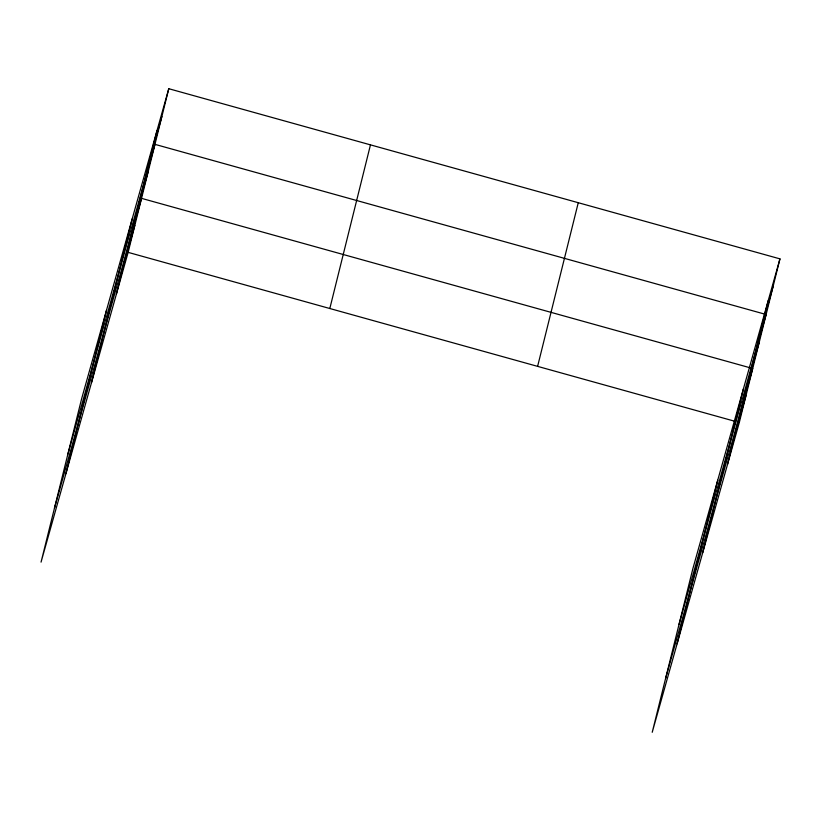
<?xml version="1.0" encoding="UTF-8"?>
<svg xmlns="http://www.w3.org/2000/svg" width="821" height="821" viewBox="0 0 821 821"><rect width="100%" height="100%" fill="white"/><g stroke="black" fill="none" stroke-linecap="round" stroke-linejoin="round"><path stroke-width="1.23" d="M65.916 473.686L106.566 310.04M91.531 382.555L132.181 218.909M116.387 294.103L157.047 130.457M168.777 88.709L81.7 398.483L41.05 562.139L128.127 252.365L168.777 88.709L779.95 258.861L739.3 422.517L652.223 732.291L692.873 568.635L779.95 258.861M329.816 308.511L370.466 144.865M537.611 366.361L578.261 202.715M677.089 643.838L717.739 480.182M702.704 552.707L743.354 389.051M727.56 464.255L768.22 300.599M150.13 158.279L161.87 116.531M67.876 454.126L154.953 144.352L766.126 314.505L679.049 624.278M136.512 213.101L148.252 171.353M54.463 508.137L141.54 198.354L752.713 368.506L665.636 678.279M123.099 267.102L134.829 225.365M761.303 328.421L773.043 286.683M747.685 383.253L759.425 341.505M734.272 437.254L746.002 395.506M128.127 252.365L735.606 421.491"/></g></svg>
